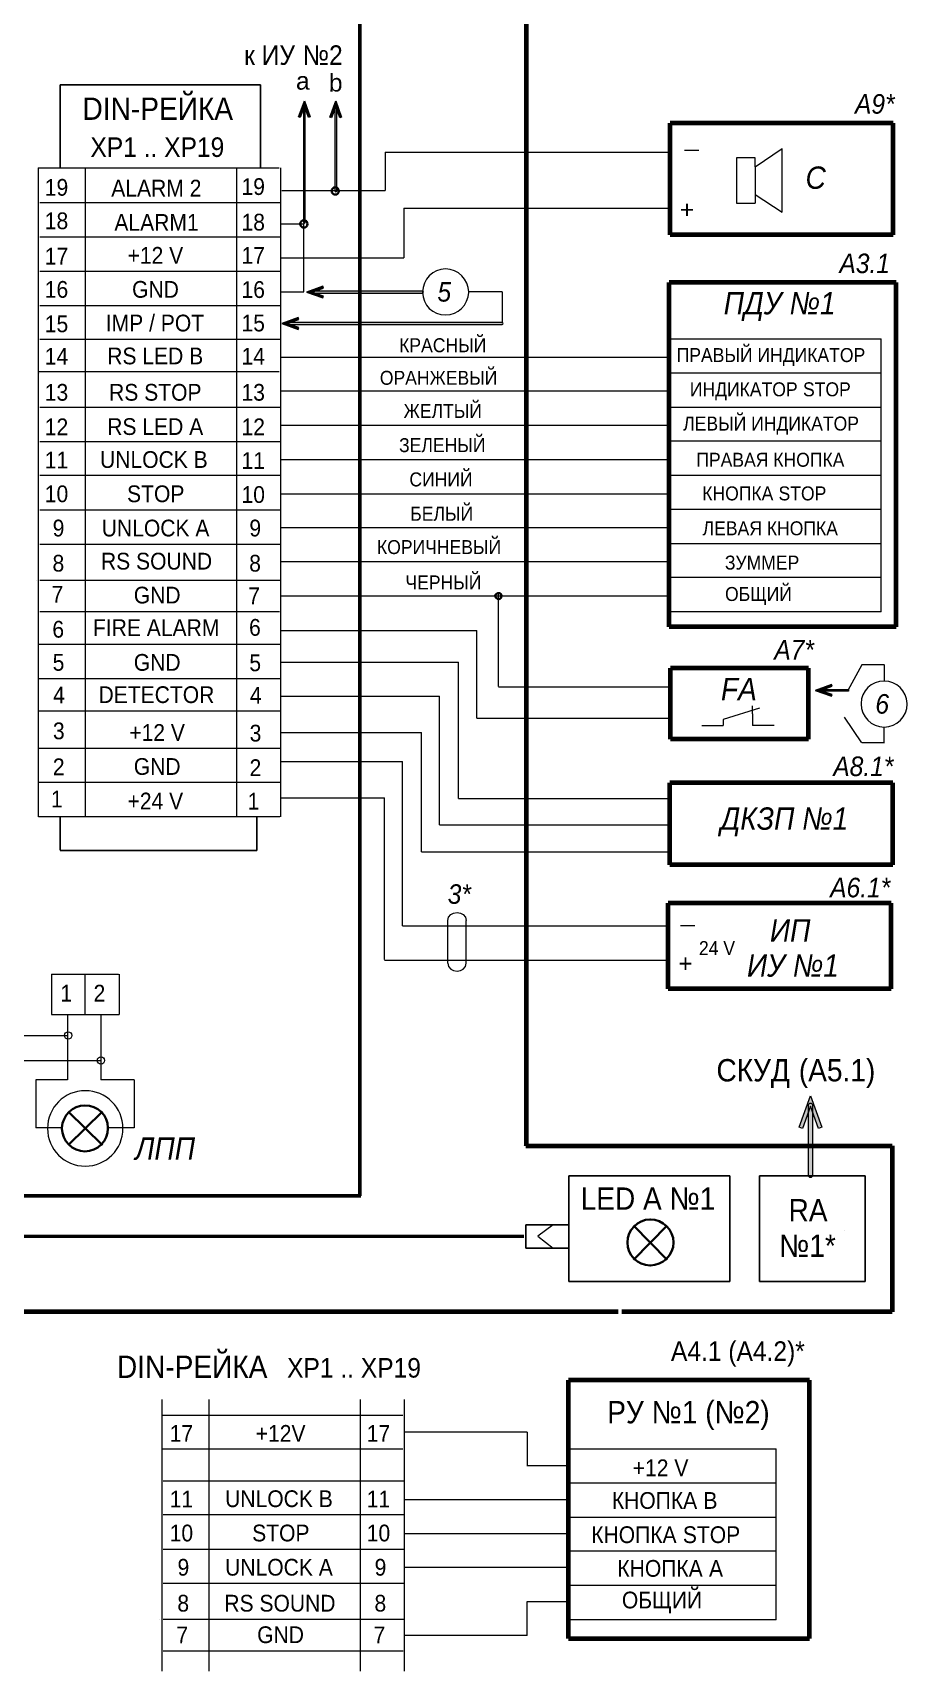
# Model space of a CAD drawing. Header units: millimetres. Extents: x -197802 to 287448, y -91833 to 169529.
# Drawn here: x -172751 to -150745, y -91097 to -49873 of the extents above; entities that cross this region are included whole.
import ezdxf

# ---------------------------------------------------------------- set-up
doc = ezdxf.new("R2010")
doc.units = ezdxf.units.MM
doc.layers.add('Слой 1', color=7, linetype='Continuous')
doc.styles.get("Standard").update_dxf_attribs({"font": 'arial.ttf'})

# ---------------------------------------------------------------- blocks, each defined once
blk = doc.blocks.new('block 3')
at = {"layer": 'Слой 1'}
h = blk.add_hatch(color=7, dxfattribs=at)
h.dxf.hatch_style = 2
h.paths.add_polyline_path([(135.77, -158.29), (135.83, -158.13), (134.74, -157.73), (135.83, -157.34), (135.77, -157.17), (134.22, -157.73)])
at = {"layer": 'Слой 1', "lineweight": 0}
blk.add_lwpolyline([(135.77, -158.29), (135.83, -158.13), (134.74, -157.73), (135.83, -157.34), (135.77, -157.17), (134.22, -157.73), (135.77, -158.29)], dxfattribs=at)
blk = doc.blocks.new('block 7')
at = {"layer": 'Слой 1'}
h = blk.add_hatch(color=7, dxfattribs=at)
h.dxf.hatch_style = 2
h.paths.add_polyline_path([(184.32, -196.3), (184.38, -196.13), (183.29, -195.74), (184.38, -195.34), (184.32, -195.18), (182.78, -195.74)])
at = {"layer": 'Слой 1', "lineweight": 0}
blk.add_lwpolyline([(184.32, -196.3), (184.38, -196.13), (183.29, -195.74), (184.38, -195.34), (184.32, -195.18), (182.78, -195.74), (184.32, -196.3)], dxfattribs=at)
blk = doc.blocks.new('block 9')
at = {"layer": 'Слой 1'}
h = blk.add_hatch(color=7, dxfattribs=at)
h.dxf.hatch_style = 2
h.paths.add_polyline_path([(133.41, -161.29), (133.47, -161.12), (132.38, -160.73), (133.47, -160.33), (133.41, -160.17), (131.87, -160.73)])
at = {"layer": 'Слой 1', "lineweight": 0}
blk.add_lwpolyline([(133.41, -161.29), (133.47, -161.12), (132.38, -160.73), (133.47, -160.33), (133.41, -160.17), (131.87, -160.73), (133.41, -161.29)], dxfattribs=at)
blk = doc.blocks.new('block 31')
at = {"layer": 'Слой 1', "color": 7, "lineweight": 18}
for points in [[(108.59, -145.88), (108.59, -207.81)], [(113.09, -145.88), (113.09, -207.81)], [(131.66, -207.81), (113.09, -207.81), (108.64, -207.81)]]:
    blk.add_lwpolyline(points, dxfattribs=at)
blk = doc.blocks.new('block 33')
at = {"layer": 'Слой 1'}
h = blk.add_hatch(color=7, dxfattribs=at)
h.dxf.hatch_style = 2
h.paths.add_polyline_path([(183.42, -237.43), (183.1, -237.55), (182.33, -235.43), (181.56, -237.55), (181.23, -237.43), (182.33, -234.43)])
at = {"layer": 'Слой 1', "lineweight": 0}
blk.add_lwpolyline([(183.42, -237.43), (183.1, -237.55), (182.33, -235.43), (181.56, -237.55), (181.23, -237.43), (182.33, -234.43), (183.42, -237.43)], dxfattribs=at)
blk = doc.blocks.new('block 64')
at = {"layer": 'Слой 1'}
h = blk.add_hatch(color=7, dxfattribs=at)
h.dxf.hatch_style = 2
h.paths.add_polyline_path([(134.57, -141.01), (134.41, -141.07), (134.01, -139.98), (133.62, -141.07), (133.45, -141.01), (134.01, -139.46)])
at = {"layer": 'Слой 1', "lineweight": 0}
blk.add_lwpolyline([(134.57, -141.01), (134.41, -141.07), (134.01, -139.98), (133.62, -141.07), (133.45, -141.01), (134.01, -139.46), (134.57, -141.01)], dxfattribs=at)
blk = doc.blocks.new('block 66')
at = {"layer": 'Слой 1'}
h = blk.add_hatch(color=7, dxfattribs=at)
h.dxf.hatch_style = 2
h.paths.add_polyline_path([(137.57, -141.04), (137.41, -141.1), (137.01, -140.01), (136.61, -141.1), (136.45, -141.04), (137.01, -139.49)])
at = {"layer": 'Слой 1', "lineweight": 0}
blk.add_lwpolyline([(137.57, -141.04), (137.41, -141.1), (137.01, -140.01), (136.61, -141.1), (136.45, -141.04), (137.01, -139.49), (137.57, -141.04)], dxfattribs=at)

msp = doc.modelspace()

# ---------------------------------------------------------------- hatches: boundary and pattern name
at = {"layer": 'Слой 1'}
h = msp.add_hatch(color=7, dxfattribs=at)
h.dxf.hatch_style = 2
edge = h.paths.add_edge_path()
edge.add_spline(control_points=[(-165915, -54663), (-165928, -54663), (-165939, -54653), (-165939, -54640), (-165939, -54640), (-165939, -51714), (-165939, -51714), (-165939, -51701), (-165928, -51691), (-165915, -51691), (-165903, -51691), (-165892, -51701), (-165892, -51714), (-165892, -51714), (-165892, -54640), (-165892, -54640), (-165892, -54653), (-165903, -54663), (-165915, -54663)], knot_values=[0, 0, 0, 0, 1, 1, 1, 2, 2, 2, 3, 3, 3, 4, 4, 4, 5, 5, 5, 6, 6, 6, 6], degree=3, periodic=0)
h = msp.add_hatch(color=7, dxfattribs=at)
h.dxf.hatch_style = 2
edge = h.paths.add_edge_path()
edge.add_spline(control_points=[(-165125, -53876), (-165138, -53876), (-165149, -53866), (-165149, -53853), (-165149, -53853), (-165149, -51722), (-165149, -51722), (-165149, -51709), (-165138, -51699), (-165125, -51699), (-165113, -51699), (-165102, -51709), (-165102, -51722), (-165102, -51722), (-165102, -53853), (-165102, -53853), (-165102, -53866), (-165113, -53876), (-165125, -53876)], knot_values=[0, 0, 0, 0, 1, 1, 1, 2, 2, 2, 3, 3, 3, 4, 4, 4, 5, 5, 5, 6, 6, 6, 6], degree=3, periodic=0)
h = msp.add_hatch(color=7, dxfattribs=at)
h.dxf.hatch_style = 2
edge = h.paths.add_edge_path()
edge.add_spline(control_points=[(-162940, -56422), (-162940, -56422), (-165728, -56422), (-165728, -56422), (-165741, -56422), (-165752, -56411), (-165752, -56398), (-165752, -56386), (-165741, -56375), (-165728, -56375), (-165728, -56375), (-162940, -56375), (-162940, -56375), (-162927, -56375), (-162917, -56386), (-162917, -56398), (-162917, -56411), (-162927, -56422), (-162940, -56422)], knot_values=[0, 0, 0, 0, 1, 1, 1, 2, 2, 2, 3, 3, 3, 4, 4, 4, 5, 5, 5, 6, 6, 6, 6], degree=3, periodic=0)
h = msp.add_hatch(color=7, dxfattribs=at)
h.dxf.hatch_style = 2
edge = h.paths.add_edge_path()
edge.add_spline(control_points=[(-160939, -57211), (-160939, -57211), (-166350, -57211), (-166350, -57211), (-166363, -57211), (-166373, -57201), (-166373, -57188), (-166373, -57175), (-166363, -57165), (-166350, -57165), (-166350, -57165), (-160939, -57165), (-160939, -57165), (-160926, -57165), (-160915, -57175), (-160915, -57188), (-160915, -57201), (-160926, -57211), (-160939, -57211)], knot_values=[0, 0, 0, 0, 1, 1, 1, 2, 2, 2, 3, 3, 3, 4, 4, 4, 5, 5, 5, 6, 6, 6, 6], degree=3, periodic=0)
h = msp.add_hatch(color=7, dxfattribs=at)
h.dxf.hatch_style = 2
h.paths.add_polyline_path([(-152224, -66440), (-152929, -66440), (-152929, -66394), (-152224, -66394)])
h = msp.add_hatch(color=7, dxfattribs=at)
h.dxf.hatch_style = 2
edge = h.paths.add_edge_path()
edge.add_spline(control_points=[(-153180, -78669), (-153213, -78669), (-153240, -78642), (-153240, -78608), (-153240, -78608), (-153240, -76871), (-153240, -76871), (-153240, -76838), (-153213, -76811), (-153180, -76811), (-153146, -76811), (-153119, -76838), (-153119, -76871), (-153119, -76871), (-153119, -78608), (-153119, -78608), (-153119, -78642), (-153146, -78669), (-153180, -78669)], knot_values=[0, 0, 0, 0, 1, 1, 1, 2, 2, 2, 3, 3, 3, 4, 4, 4, 5, 5, 5, 6, 6, 6, 6], degree=3, periodic=0)

# ---------------------------------------------------------------- linework, layer by layer
at = {"layer": 'Слой 1', "color": 7, "lineweight": 53}
for p, q in [((-164521, -79137), (-164523, -20608)), ((-183482, -79137), (-164495, -79137)), ((-152327, -80009), (-152327, -80009))]:
    msp.add_line(p, q, dxfattribs=at)
at = {"layer": 'Слой 1', "color": 7, "lineweight": 70}
for p, q in [((-160337, -21690), (-160337, -77878)), ((-160342, -77878), (-160342, -77878)), ((-160342, -77878), (-151127, -77878)), ((-151127, -77878), (-151127, -82052)), ((-158017, -82052), (-189752, -82052)), ((-158017, -82052), (-158017, -82052)), ((-151127, -82052), (-157924, -82052)), ((-159271, -90276), (-159271, -83771)), ((-153201, -83771), (-159271, -83771)), ((-153201, -90276), (-153201, -83771)), ((-159271, -90276), (-153201, -90276))]:
    msp.add_line(p, q, dxfattribs=at)
at = {"layer": 'Слой 1', "color": 7, "lineweight": 25}
for p, q in [((-167016, -51179), (-172059, -51179)), ((-172059, -51179), (-172059, -53269)), ((-167016, -53269), (-167016, -51179)), ((-156733, -57465), (-156733, -57465)), ((-156733, -64822), (-156733, -64822)), ((-151028, -64822), (-151028, -64822)), ((-172059, -70440), (-172059, -69600)), ((-167109, -70445), (-167109, -69600)), ((-172059, -70445), (-167109, -70445)), ((-160391, -77866), (-160391, -77866)), ((-159262, -81294), (-159262, -78633)), ((-159262, -78633), (-155206, -78633)), ((-155206, -78633), (-155206, -81294)), ((-154462, -81294), (-154462, -78633)), ((-154462, -78633), (-151801, -78633)), ((-151801, -78633), (-151801, -81294)), ((-160342, -80450), (-160342, -79863)), ((-160342, -79863), (-159262, -79863)), ((-159262, -80450), (-160342, -80450)), ((-155206, -81294), (-159262, -81294)), ((-151801, -81294), (-154462, -81294)), ((-159271, -84650), (-159271, -84650)), ((-153201, -84650), (-153201, -84650)), ((-159271, -90276), (-159271, -90276)), ((-153201, -90276), (-153201, -90276))]:
    msp.add_line(p, q, dxfattribs=at)
at = {"layer": 'Слой 1', "color": 7, "lineweight": 18}
for p, q in [((-163886, -52875), (-156734, -52875)), ((-163886, -52875), (-163886, -53840)), ((-156351, -52829), (-155989, -52829)), ((-172614, -53269), (-166548, -53269)), ((-167627, -53274), (-167627, -69599)), ((-166511, -69599), (-166511, -53274)), ((-166483, -53840), (-163886, -53840)), ((-172577, -54147), (-166511, -54147)), ((-163410, -54286), (-156734, -54286)), ((-163410, -54286), (-163410, -55539)), ((-166511, -54682), (-165928, -54682)), ((-165928, -56392), (-165928, -54682)), ((-172577, -55009), (-166511, -55009)), ((-166511, -55539), (-163410, -55539)), ((-172577, -55871), (-166511, -55871)), ((-165928, -56398), (-166511, -56398)), ((-160941, -56393), (-161782, -56393)), ((-160941, -56393), (-160941, -57176)), ((-172577, -56733), (-166511, -56733)), ((-172577, -57581), (-166511, -57581)), ((-156737, -57576), (-151404, -57576)), ((-151404, -57576), (-151404, -57576)), ((-151404, -64443), (-151404, -57576)), ((-156733, -58044), (-166511, -58044)), ((-172614, -58393), (-166548, -58393)), ((-172577, -58443), (-172577, -58443)), ((-166511, -58443), (-166511, -58443)), ((-151404, -58438), (-156737, -58438)), ((-156733, -58892), (-166511, -58892)), ((-166511, -59304), (-172577, -59304)), ((-151404, -59300), (-156737, -59300)), ((-156733, -59754), (-166511, -59754)), ((-166511, -60166), (-172577, -60167)), ((-151404, -60148), (-156737, -60148)), ((-156733, -60616), (-166511, -60616)), ((-151404, -61010), (-156737, -61010)), ((-166511, -61014), (-172577, -61014)), ((-156733, -61478), (-166511, -61478)), ((-172577, -61876), (-166511, -61876)), ((-151404, -61871), (-156737, -61871)), ((-156733, -62326), (-166511, -62326)), ((-172577, -62738), (-166511, -62738)), ((-151404, -62733), (-156737, -62733)), ((-156733, -63188), (-166511, -63188)), ((-172577, -63642), (-166511, -63642)), ((-151404, -63581), (-156737, -63581)), ((-156733, -64049), (-166511, -64049)), ((-161033, -66322), (-161033, -63998)), ((-172577, -64436), (-166542, -64436)), ((-151404, -64443), (-156737, -64443)), ((-166511, -64911), (-161580, -64911)), ((-161580, -67116), (-161580, -64911)), ((-166536, -65264), (-172607, -65264)), ((-166505, -65706), (-162041, -65706)), ((-162041, -69137), (-162041, -65706)), ((-151890, -65778), (-152236, -66422)), ((-151320, -65778), (-151885, -65778)), ((-151328, -65784), (-151328, -66174)), ((-166536, -66129), (-172607, -66129)), ((-161033, -66333), (-156731, -66333)), ((-166505, -66568), (-162517, -66568)), ((-162517, -69804), (-162517, -66568)), ((-166505, -66938), (-172616, -66938)), ((-161580, -67121), (-156731, -67121)), ((-151886, -67737), (-152326, -67094)), ((-166505, -67482), (-162971, -67482)), ((-162971, -70483), (-162971, -67482)), ((-151325, -67732), (-151325, -67341)), ((-172603, -67875), (-166537, -67875)), ((-151317, -67737), (-151882, -67737)), ((-166505, -68211), (-163447, -68211)), ((-163447, -72343), (-163447, -68211)), ((-166537, -68737), (-172603, -68737)), ((-166505, -69125), (-163901, -69125)), ((-163901, -73190), (-163901, -69125)), ((-162041, -69137), (-156759, -69137)), ((-162517, -69804), (-156759, -69804)), ((-162971, -70483), (-156759, -70483)), ((-163447, -72343), (-156786, -72341)), ((-156089, -72343), (-156451, -72343)), ((-163901, -73210), (-156786, -73210)), ((-172276, -73558), (-172276, -74572)), ((-172276, -73558), (-170596, -73558)), ((-171437, -73558), (-171437, -74572)), ((-170580, -73558), (-170580, -74572)), ((-172276, -74574), (-170580, -74574)), ((-171874, -74572), (-171874, -76214)), ((-171038, -74572), (-171038, -76214)), ((-176710, -75100), (-171861, -75100)), ((-175871, -75729), (-171038, -75729)), ((-171874, -76215), (-172676, -76215)), ((-172676, -76216), (-172676, -77425)), ((-170199, -76215), (-171038, -76215)), ((-170199, -76214), (-170199, -77425)), ((-172017, -77425), (-172676, -77425)), ((-170199, -77425), (-170858, -77425)), ((-169506, -84256), (-169506, -91097)), ((-168321, -84256), (-168321, -91097)), ((-164516, -84256), (-164516, -91097)), ((-163400, -91097), (-163400, -84256)), ((-163440, -84662), (-169506, -84662)), ((-160308, -85079), (-163397, -85079)), ((-160308, -85079), (-160308, -85931)), ((-163440, -85510), (-169506, -85510)), ((-159275, -85505), (-154042, -85505)), ((-154042, -89800), (-154042, -85505)), ((-159271, -85925), (-160315, -85925)), ((-163400, -86313), (-169466, -86313)), ((-154042, -86367), (-159275, -86367)), ((-163400, -86773), (-159327, -86773)), ((-163400, -87161), (-169466, -87161)), ((-154042, -87229), (-159275, -87229)), ((-163400, -87635), (-159327, -87635)), ((-169466, -88023), (-163400, -88023)), ((-154042, -88076), (-159275, -88076)), ((-163400, -88482), (-159327, -88482)), ((-169466, -88885), (-163400, -88885)), ((-154042, -88938), (-159275, -88938)), ((-160310, -89344), (-159327, -89344)), ((-160310, -90196), (-160310, -89344)), ((-169466, -89789), (-163400, -89789)), ((-154042, -89800), (-159275, -89800)), ((-160310, -90196), (-163400, -90196)), ((-169466, -90583), (-163431, -90583))]:
    msp.add_line(p, q, dxfattribs=at)
at = {"layer": 'Слой 1', "color": 7, "lineweight": 9}
for p, q in [((-155038, -53022), (-155038, -54164)), ((-154575, -53022), (-155038, -53022)), ((-154575, -53248), (-153896, -52785)), ((-154575, -53248), (-154575, -53022)), ((-153897, -52785), (-153897, -54390)), ((-154575, -53248), (-154575, -53938)), ((-154575, -53938), (-154575, -54164)), ((-154575, -53938), (-153896, -54390)), ((-155038, -54164), (-154575, -54164)), ((-154461, -66866), (-155374, -67155)), ((-155374, -67155), (-155374, -67300)), ((-154641, -67011), (-154641, -66806)), ((-154641, -67011), (-154641, -67300)), ((-155914, -67300), (-155374, -67300)), ((-154090, -67300), (-154641, -67300)), ((-162309, -73281), (-162309, -72208)), ((-161845, -73281), (-161845, -72208))]:
    msp.add_line(p, q, dxfattribs=at)
at = {"layer": 'Слой 1', "color": 7, "lineweight": 20}
for p, q in [((-172617, -60200), (-172617, -60200)), ((-172617, -61048), (-172617, -61048)), ((-172617, -62771), (-172617, -62771)), ((-172663, -63649), (-172663, -63649)), ((-172617, -63649), (-172617, -63649)), ((-172610, -67918), (-172610, -67918)), ((-159658, -79863), (-160038, -80149)), ((-160038, -80149), (-159658, -80450)), ((-169506, -86347), (-169506, -86347)), ((-169506, -87194), (-169506, -87194)), ((-169506, -88918), (-169506, -88918)), ((-169552, -89796), (-169552, -89796)), ((-169506, -89796), (-169506, -89796))]:
    msp.add_line(p, q, dxfattribs=at)
at = {"layer": 'Слой 1', "color": 7, "lineweight": 35}
for p, q in [((-171000, -77863), (-171861, -77015)), ((-171000, -77015), (-171861, -77863)), ((-156783, -80744), (-157631, -79882)), ((-157631, -80744), (-156783, -79882))]:
    msp.add_line(p, q, dxfattribs=at)
at = {"layer": 'Слой 1', "color": 7, "lineweight": 40}
msp.add_line((-164495, -79137), (-164495, -79137), dxfattribs=at)
at = {"layer": 'Слой 1', "color": 7, "lineweight": 50}
msp.add_line((-185740, -80149), (-160391, -80149), dxfattribs=at)
at = {"layer": 'Слой 1', "color": 7, "lineweight": 70}
for points in [[(-156715, -54956), (-156715, -52149)], [(-151103, -52149), (-156715, -52149)], [(-151103, -54956), (-151103, -52149)], [(-151103, -54956), (-156715, -54956)], [(-156733, -64822), (-156733, -56156)], [(-151028, -56156), (-156733, -56156)], [(-151028, -64822), (-151028, -56156)], [(-151028, -64822), (-156733, -64822)], [(-156706, -67645), (-156706, -65860)], [(-153233, -65860), (-156706, -65860)], [(-153233, -67645), (-153233, -65860)], [(-153233, -67645), (-156706, -67645)], [(-156717, -70809), (-156717, -68745)], [(-151105, -68745), (-156717, -68745)], [(-151105, -70809), (-151105, -68745)], [(-151105, -70809), (-156717, -70809)], [(-156762, -73924), (-156762, -71768)], [(-151150, -71768), (-156762, -71768)], [(-151150, -73924), (-151150, -71768)], [(-151150, -73924), (-156762, -73924)]]:
    msp.add_lwpolyline(points, dxfattribs=at)
at = {"layer": 'Слой 1', "lineweight": 0}
msp.add_lwpolyline([(-152224, -66440), (-152929, -66440), (-152929, -66394), (-152224, -66394), (-152224, -66440)], dxfattribs=at)
for points, knots in [([(-165915, -54663), (-165928, -54663), (-165939, -54653), (-165939, -54640), (-165939, -54640), (-165939, -51714), (-165939, -51714), (-165939, -51701), (-165928, -51691), (-165915, -51691), (-165903, -51691), (-165892, -51701), (-165892, -51714), (-165892, -51714), (-165892, -54640), (-165892, -54640), (-165892, -54653), (-165903, -54663), (-165915, -54663)], [0, 0, 0, 0, 1, 1, 1, 2, 2, 2, 3, 3, 3, 4, 4, 4, 5, 5, 5, 6, 6, 6, 6]), ([(-165125, -53876), (-165138, -53876), (-165149, -53866), (-165149, -53853), (-165149, -53853), (-165149, -51722), (-165149, -51722), (-165149, -51709), (-165138, -51699), (-165125, -51699), (-165113, -51699), (-165102, -51709), (-165102, -51722), (-165102, -51722), (-165102, -53853), (-165102, -53853), (-165102, -53866), (-165113, -53876), (-165125, -53876)], [0, 0, 0, 0, 1, 1, 1, 2, 2, 2, 3, 3, 3, 4, 4, 4, 5, 5, 5, 6, 6, 6, 6]), ([(-162940, -56422), (-162940, -56422), (-165728, -56422), (-165728, -56422), (-165741, -56422), (-165752, -56411), (-165752, -56398), (-165752, -56386), (-165741, -56375), (-165728, -56375), (-165728, -56375), (-162940, -56375), (-162940, -56375), (-162927, -56375), (-162917, -56386), (-162917, -56398), (-162917, -56411), (-162927, -56422), (-162940, -56422)], [0, 0, 0, 0, 1, 1, 1, 2, 2, 2, 3, 3, 3, 4, 4, 4, 5, 5, 5, 6, 6, 6, 6]), ([(-160939, -57211), (-160939, -57211), (-166350, -57211), (-166350, -57211), (-166363, -57211), (-166373, -57201), (-166373, -57188), (-166373, -57175), (-166363, -57165), (-166350, -57165), (-166350, -57165), (-160939, -57165), (-160939, -57165), (-160926, -57165), (-160915, -57175), (-160915, -57188), (-160915, -57201), (-160926, -57211), (-160939, -57211)], [0, 0, 0, 0, 1, 1, 1, 2, 2, 2, 3, 3, 3, 4, 4, 4, 5, 5, 5, 6, 6, 6, 6]), ([(-161026, -64124), (-160983, -64124), (-160955, -64082), (-160955, -64040), (-160955, -63997), (-160983, -63969), (-161026, -63969), (-161068, -63969), (-161111, -63997), (-161111, -64040), (-161111, -64082), (-161068, -64124), (-161026, -64124)], [0, 0, 0, 0, 1, 1, 1, 2, 2, 2, 3, 3, 3, 4, 4, 4, 4]), ([(-171952, -75100), (-171952, -75151), (-171912, -75193), (-171861, -75193), (-171811, -75193), (-171770, -75151), (-171770, -75100), (-171770, -75048), (-171811, -75007), (-171861, -75007), (-171912, -75007), (-171952, -75048), (-171952, -75100)], [0, 0, 0, 0, 1, 1, 1, 2, 2, 2, 3, 3, 3, 4, 4, 4, 4]), ([(-171126, -75729), (-171126, -75780), (-171085, -75822), (-171035, -75822), (-170985, -75822), (-170944, -75780), (-170944, -75729), (-170944, -75677), (-170985, -75636), (-171035, -75636), (-171085, -75636), (-171126, -75677), (-171126, -75729)], [0, 0, 0, 0, 1, 1, 1, 2, 2, 2, 3, 3, 3, 4, 4, 4, 4]), ([(-153180, -78669), (-153213, -78669), (-153240, -78642), (-153240, -78608), (-153240, -78608), (-153240, -76871), (-153240, -76871), (-153240, -76838), (-153213, -76811), (-153180, -76811), (-153146, -76811), (-153119, -76838), (-153119, -76871), (-153119, -76871), (-153119, -78608), (-153119, -78608), (-153119, -78642), (-153146, -78669), (-153180, -78669)], [0, 0, 0, 0, 1, 1, 1, 2, 2, 2, 3, 3, 3, 4, 4, 4, 5, 5, 5, 6, 6, 6, 6])]:
    msp.add_open_spline(points, degree=3, knots=knots, dxfattribs=at)
at = {"layer": 'Слой 1', "color": 7, "lineweight": 35}
for points, knots in [([(-165046, -53853), (-165046, -53802), (-165087, -53760), (-165137, -53760), (-165187, -53760), (-165228, -53802), (-165228, -53853), (-165228, -53905), (-165187, -53946), (-165137, -53946), (-165087, -53946), (-165046, -53905), (-165046, -53853)], [0, 0, 0, 0, 1, 1, 1, 2, 2, 2, 3, 3, 3, 4, 4, 4, 4]), ([(-165837, -54683), (-165837, -54631), (-165878, -54589), (-165928, -54589), (-165978, -54589), (-166019, -54631), (-166019, -54683), (-166019, -54734), (-165978, -54776), (-165928, -54776), (-165878, -54776), (-165837, -54734), (-165837, -54683)], [0, 0, 0, 0, 1, 1, 1, 2, 2, 2, 3, 3, 3, 4, 4, 4, 4]), ([(-161026, -64124), (-160983, -64124), (-160955, -64082), (-160955, -64040), (-160955, -63997), (-160983, -63969), (-161026, -63969), (-161068, -63969), (-161111, -63997), (-161111, -64040), (-161111, -64082), (-161068, -64124), (-161026, -64124)], [0, 0, 0, 0, 1, 1, 1, 2, 2, 2, 3, 3, 3, 4, 4, 4, 4]), ([(-172017, -77425), (-172003, -77114), (-171748, -76860), (-171438, -76860), (-171113, -76860), (-170858, -77114), (-170858, -77425)], [0, 0, 0, 0, 1, 1, 1, 2, 2, 2, 2]), ([(-157221, -79727), (-157532, -79741), (-157786, -79995), (-157786, -80306), (-157786, -80631), (-157532, -80886), (-157221, -80886)], [0, 0, 0, 0, 1, 1, 1, 2, 2, 2, 2]), ([(-157207, -80886), (-156896, -80886), (-156627, -80631), (-156627, -80306), (-156627, -79995), (-156896, -79727), (-157207, -79727)], [1, 1, 1, 1, 2, 2, 2, 3, 3, 3, 3])]:
    msp.add_open_spline(points, degree=3, knots=knots, dxfattribs=at)
at = {"layer": 'Слой 1', "color": 7, "lineweight": 20}
for points, knots in [([(-161781, -56393), (-161781, -56082), (-162050, -55813), (-162361, -55813), (-162686, -55813), (-162940, -56082), (-162940, -56393)], [1, 1, 1, 1, 2, 2, 2, 3, 3, 3, 3]), ([(-162940, -56407), (-162940, -56718), (-162686, -56972), (-162361, -56972), (-162050, -56972), (-161796, -56718), (-161781, -56407)], [0, 0, 0, 0, 1, 1, 1, 2, 2, 2, 2]), ([(-150745, -66748), (-150759, -66437), (-151014, -66183), (-151325, -66183), (-151650, -66183), (-151904, -66437), (-151904, -66748)], [0, 0, 0, 0, 1, 1, 1, 2, 2, 2, 2]), ([(-151904, -66762), (-151904, -67073), (-151650, -67341), (-151325, -67341), (-151014, -67341), (-150745, -67073), (-150745, -66762)], [1, 1, 1, 1, 2, 2, 2, 3, 3, 3, 3]), ([(-171430, -78388), (-171955, -78388), (-172379, -77964), (-172379, -77439), (-172379, -76915), (-171955, -76490), (-171430, -76490), (-170906, -76490), (-170481, -76915), (-170481, -77439), (-170481, -77964), (-170906, -78388), (-171430, -78388)], [0, 0, 0, 0, 1, 1, 1, 2, 2, 2, 3, 3, 3, 4, 4, 4, 4])]:
    msp.add_open_spline(points, degree=3, knots=knots, dxfattribs=at)
for points in [[(-162940, -56393), (-162940, -56393), (-162940, -56407), (-162940, -56407)], [(-161781, -56407), (-161781, -56407), (-161781, -56393), (-161781, -56393)], [(-151904, -66748), (-151904, -66748), (-151904, -66762), (-151904, -66762)], [(-150745, -66762), (-150745, -66762), (-150745, -66748), (-150745, -66748)]]:
    msp.add_open_spline(points, degree=3, dxfattribs=at)
at = {"layer": 'Слой 1', "color": 7, "lineweight": 9}
for points in [[(-162309, -72208), (-162303, -71943), (-161845, -71943), (-161845, -72208)], [(-162309, -73281), (-162303, -73546), (-161845, -73546), (-161845, -73281)]]:
    msp.add_open_spline(points, degree=3, dxfattribs=at)
at = {"layer": 'Слой 1', "color": 7, "lineweight": 35}
for points in [[(-172017, -77439), (-172017, -77439), (-172017, -77425), (-172017, -77425)], [(-171438, -78019), (-171748, -78019), (-172017, -77750), (-172017, -77439)], [(-170858, -77439), (-170858, -77750), (-171113, -78019), (-171438, -78019)], [(-170858, -77425), (-170858, -77425), (-170858, -77439), (-170858, -77439)], [(-157207, -79727), (-157207, -79727), (-157221, -79727), (-157221, -79727)], [(-157221, -80886), (-157221, -80886), (-157207, -80886), (-157207, -80886)]]:
    msp.add_open_spline(points, degree=3, dxfattribs=at)

# ---------------------------------------------------------------- block references
at = {"layer": 'Слой 1', "xscale": 263.6065659915271, "yscale": 263.6065659915271, "zscale": 263.6065659915271}
for name in ['block 64', 'block 66', 'block 31', 'block 3', 'block 9', 'block 7', 'block 33']:
    msp.add_blockref(name, (-201242, -14819), dxfattribs=at)

# ---------------------------------------------------------------- texts
at = {"layer": 'Слой 1', "color": 7, "lineweight": 18, "width": 0.900001}
for s, height, p in [('к ИУ ', 491.8, (-167431, -50681)), ('№2', 491.8, (-165958, -50681)), ('DIN-', 562.1, (-171499, -52064)), ('РЕЙКА', 562.1, (-170045, -52064)), ('XP1 .. XP19', 491.84, (-171300, -52997)), ('19', 421.6, (-172448, -53973)), ('ALARM 2', 421.6, (-170775, -53993)), ('19', 421.6, (-167498, -53954)), ('18', 421.6, (-172448, -54815)), ('ALARM1', 421.6, (-170697, -54855)), ('18', 421.6, (-167498, -54848)), ('17', 421.6, (-172448, -55704)), ('+12 V', 421.6, (-170365, -55684)), ('17', 421.6, (-167498, -55685)), ('16', 421.6, (-172448, -56540)), ('GND', 421.6, (-170252, -56540)), ('16', 421.6, (-167498, -56545)), ('15', 421.6, (-172448, -57407)), ('IMP / POT', 421.6, (-170913, -57387)), ('15', 421.6, (-167498, -57387)), ('КРАСНЫЙ', 351.3, (-163531, -57910)), ('ПРАВЫЙ ИНДИКАТОР', 351.31, (-156547, -58157)), ('14', 421.6, (-172448, -58222)), ('RS LED B', 421.6, (-170877, -58215)), ('14', 421.6, (-167498, -58222)), ('ОРАНЖЕВЫЙ', 351.3, (-164017, -58730)), ('13', 421.6, (-172448, -59130)), ('RS STOP', 421.6, (-170831, -59130)), ('13', 421.6, (-167498, -59130)), ('ИНДИКАТОР ', 351.3, (-156216, -59019)), ('STOP', 351.3, (-153368, -59019)), ('ЖЕЛТЫЙ', 351.3, (-163419, -59564)), ('12', 421.6, (-172448, -59999)), ('RS LED A', 421.6, (-170877, -59992)), ('12', 421.6, (-167498, -59999)), ('ЛЕВЫЙ ИНДИКАТОР', 351.31, (-156383, -59881)), ('ЗЕЛЕНЫЙ', 351.3, (-163533, -60424)), ('11', 421.6, (-172448, -60834)), ('UNLOCK B', 421.6, (-171058, -60821)), ('11', 421.6, (-167498, -60847)), ('ПРАВАЯ КНОПКА', 351.31, (-156053, -60792)), ('СИНИЙ', 351.3, (-163273, -61286)), ('10', 421.6, (-172448, -61683)), ('STOP', 421.6, (-170378, -61683)), ('10', 421.6, (-167498, -61702)), ('КНОПКА ', 351.3, (-155904, -61638)), ('STOP', 351.3, (-153984, -61638)), ('БЕЛЫЙ', 351.3, (-163252, -62150)), ('9', 422, (-172250, -62545)), ('UNLOCK A', 421.6, (-171015, -62545)), ('9', 422, (-167300, -62545)), ('ЛЕВАЯ КНОПКА', 351.31, (-155894, -62516)), ('КОРИЧНЕВЫЙ', 351.3, (-164089, -62989)), ('8', 422, (-172254, -63430)), ('RS SOUND', 421.6, (-171035, -63378)), ('8', 422, (-167304, -63430)), ('ЗУММЕР', 351.3, (-155334, -63379)), ('ЧЕРНЫЙ', 351.3, (-163373, -63878)), ('7', 422, (-172278, -64214)), ('GND', 421.6, (-170209, -64232)), ('7', 422, (-167328, -64250)), ('ОБЩИЙ', 351.3, (-155330, -64169)), ('6', 422, (-172258, -65092)), ('FIRE ALARM', 421.6, (-171236, -65051)), ('6', 422, (-167308, -65044)), ('5', 422, (-172251, -65925)), ('GND', 421.6, (-170209, -65925)), ('5', 422, (-167301, -65936)), ('4', 422, (-172238, -66744)), ('DETECTOR', 421.6, (-171096, -66737)), ('4', 422, (-167288, -66752)), ('3', 422, (-172243, -67648)), ('+12 V', 421.6, (-170322, -67689)), ('3', 422, (-167293, -67705)), ('2', 422, (-172245, -68552)), ('GND', 421.6, (-170209, -68544)), ('2', 422, (-167295, -68575)), ('1', 422, (-172293, -69361)), ('+24 V', 421.6, (-170366, -69413)), ('1', 422, (-167343, -69418)), ('24 V', 351.3, (-155987, -73078)), ('1', 422, (-172055, -74248)), ('2', 422, (-171221, -74248)), ('СКУД ', 562.1, (-155546, -76257)), ('(A5.1)', 562.1, (-153473, -76257)), ('LED A №1', 562.1, (-158965, -79486)), ('RA', 562.1, (-153732, -79779)), ('№1*', 562.1, (-153968, -80672)), ('A4.1 (A4.2)*', 491.84, (-156691, -83288)), ('DIN-', 562.1, (-170633, -83718)), ('РЕЙКА', 562.1, (-169180, -83718)), ('XP1 .. XP19', 491.84, (-166351, -83709)), ('РУ ', 562.1, (-158295, -84860)), ('№1 (№2)', 562.1, (-157176, -84860)), ('17', 421.6, (-169305, -85324)), ('+12V', 421.6, (-167140, -85324)), ('17', 421.6, (-164346, -85324)), ('+12 V', 421.6, (-157652, -86190)), ('11', 421.6, (-169305, -86975)), ('UNLOCK B', 421.6, (-167910, -86967)), ('11', 421.6, (-164346, -86975)), ('КНОПКА ', 421.6, (-158179, -87011)), ('B', 422, (-155874, -87011)), ('10', 421.6, (-169305, -87830)), ('STOP', 421.6, (-167230, -87830)), ('10', 421.6, (-164346, -87830)), ('КНОПКА ', 421.6, (-158697, -87872)), ('STOP', 421.6, (-156392, -87872)), ('9', 422, (-169108, -88692)), ('UNLOCK A', 421.6, (-167910, -88691)), ('9', 422, (-164148, -88692)), ('КНОПКА ', 421.6, (-158039, -88720)), ('A', 422, (-155734, -88720)), ('ОБЩИЙ', 421.6, (-157926, -89516)), ('8', 422, (-169112, -89596)), ('RS SOUND', 421.6, (-167930, -89596)), ('8', 422, (-164152, -89596)), ('7', 422, (-169136, -90397)), ('GND', 421.6, (-167104, -90389)), ('7', 422, (-164176, -90397))]:
    msp.add_text(s, height=height, dxfattribs=at).set_placement(p)
at = {"layer": 'Слой 1', "color": 7, "lineweight": 18}
for s, p in [('a', (-166128, -51304)), ('b', (-165300, -51351))]:
    msp.add_text(s, height=443, dxfattribs=at).set_placement(p)
at = {"layer": 'Слой 1', "color": 7, "lineweight": 18, "extrusion": (0, 0, -1)}
for p in [(156469, -54115), (156506, -73079)]:
    msp.add_text('+', height=443, rotation=180, dxfattribs=at).set_placement(p)
at = {"layer": 'Слой 1', "color": 7, "attachment_point": 7}
for s, insert, char_height in [('\\fArial|b0|i1|c0|p34;\\W0.900001;A9*', (-152060, -51916), 491.84), ('\\fArial|b0|i1|c0|p34;\\W0.900001;С ', (-153304, -53807), 562.1), ('\\fArial|b0|i1|c0|p34;\\W0.900001;A3.1', (-152452, -55928), 491.84), ('\\fArial|b0|i1|c0|p34;\\W0.900001;5', (-162568, -56644), 491.84), ('\\fArial|b0|i1|c0|p34;\\W0.900001;ПДУ №1', (-155364, -57121), 562.1), ('\\fArial|b0|i1|c0|p34;\\W0.900001;A7*', (-154090, -65642), 491.84), ('\\fArial|b0|i1|c0|p34;\\W0.900001;FA', (-155433, -66668), 562.1), ('\\fArial|b0|i1|c0|p34;\\W0.900001;6', (-151547, -67011), 491.84), ('\\fArial|b0|i1|c0|p34;\\W0.900001;A8.1*', (-152606, -68581), 491.84), ('\\fArial|b0|i1|c0|p34;\\W0.900001;ДКЗП №1', (-155444, -70087), 562.1), ('\\fArial|b0|i1|c0|p34;\\W0.900001;3*', (-162309, -71796), 491.84), ('\\fArial|b0|i1|c0|p34;\\W0.900001;A6.1*', (-152685, -71632), 491.84), ('\\fArial|b0|i1|c0|p34;\\W0.900001;ИП ', (-154199, -72738), 562.1), ('\\fArial|b0|i1|c0|p34;\\W0.900001;ИУ №1', (-154777, -73630), 562.1), ('\\fArial|b0|i1|c0|p34;\\W0.900001;ЛПП ', (-170175, -78236), 562.1)]:
    msp.add_mtext(s, dxfattribs=dict(at, insert=insert, char_height=char_height))

doc.saveas('drawing.dxf')
